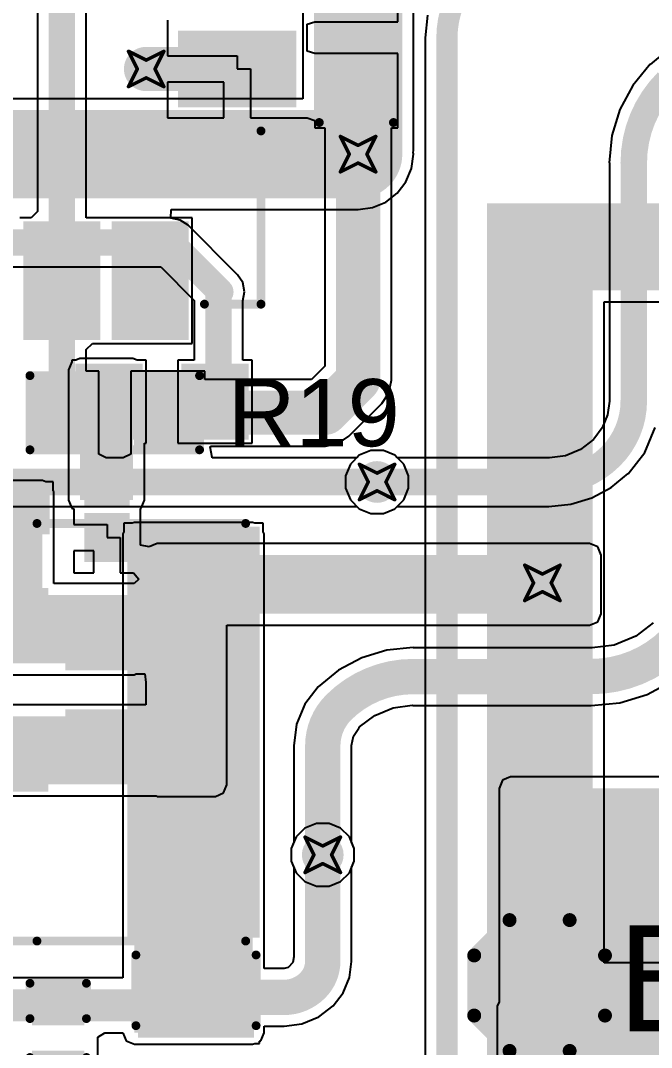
# Model space of a CAD drawing. Header units: millimetres. Extents: x -2 to 282, y -53 to 22.
# Drawn here: x 20.5 to 29.57, y -39.13 to -24.37 of the extents above; entities that cross this region are included whole.
import ezdxf

# ---------------------------------------------------------------- set-up
doc = ezdxf.new("R2010")
doc.units = ezdxf.units.MM
for name, color, linetype in [('BottomLayer', 5, 'Continuous'), ('BottomPaste', 16, 'Continuous'), ('BottomSolder', 6, 'Continuous'), ('DrillDrawing', 1, 'Continuous'), ('Mechanical1', 6, 'Continuous'), ('Mechanical2', 216, 'Continuous'), ('TopLayer', 1, 'Continuous'), ('TopOverlay', 2, 'Continuous'), ('TopPaste', 8, 'Continuous'), ('TopSolder', 216, 'Continuous'), ('ViaHoleLayer', 16, 'Continuous')]:
    doc.layers.add(name, color=color, linetype=linetype)
doc.styles.add('Arial', font='', dxfattribs={"height": 0.2})
doc.styles.get('Arial').set_extended_font_data('Arial')

# ---------------------------------------------------------------- blocks, each defined once
blk = doc.blocks.new('MPIT6045_1R0N_LF_22')
at = {"layer": 'TopLayer'}
for points in [[(-3.1, 2.85), (-1.4, 2.85), (-1.4, -2.85), (-3.1, -2.85)], [(1.4, 2.85), (3.1, 2.85), (3.1, -2.85), (1.4, -2.85)]]:
    blk.add_hatch(color=1, dxfattribs=at).paths.add_polyline_path(points)
at = {"layer": 'TopPaste'}
for points in [[(-3.1, 2.85), (-1.4, 2.85), (-1.4, -2.85), (-3.1, -2.85)], [(1.4, 2.85), (3.1, 2.85), (3.1, -2.85), (1.4, -2.85)]]:
    blk.add_hatch(color=8, dxfattribs=at).paths.add_polyline_path(points)
at = {"layer": 'TopSolder'}
for points in [[(-3.202, 2.952), (-1.298, 2.952), (-1.298, -2.952), (-3.202, -2.952)], [(1.298, 2.952), (3.202, 2.952), (3.202, -2.952), (1.298, -2.952)]]:
    blk.add_hatch(color=216, dxfattribs=at).paths.add_polyline_path(points)
at = {"layer": 'TopOverlay', "const_width": 0.127}
for points in [[(0, 3), (-3, 3)], [(3, 3), (0, 3)], [(0, -3), (-3, -3)], [(3, -3), (0, -3)]]:
    blk.add_lwpolyline(points, dxfattribs=at)
at = {"layer": 'TopOverlay', "const_width": 0.0635}
for points in [[(-3.032, 3, 1), (-2.968, 3, 1)], [(-0.032, 3, 1), (0.032, 3, 1)], [(-0.032, 3, 1), (0.032, 3, 1)], [(2.968, 3, 1), (3.032, 3, 1)], [(-3.032, -3, 1), (-2.968, -3, 1)], [(-0.032, -3, 1), (0.032, -3, 1)], [(-0.032, -3, 1), (0.032, -3, 1)], [(2.968, -3, 1), (3.032, -3, 1)]]:
    blk.add_lwpolyline(points, format="xyb", close=True, dxfattribs=at)
blk = doc.blocks.new('38_SMD_M______23')
at = {"layer": 'TopLayer'}
for points in [[(-9.5, -5.91), (-8, -5.91), (-8, -6.81), (-9.5, -6.81)], [(-9.5, -7.18), (-8, -7.18), (-8, -8.08), (-9.5, -8.08)], [(-6.16, -9.63), (-6.16, -8.13), (-5.26, -8.13), (-5.26, -9.63)]]:
    blk.add_hatch(color=1, dxfattribs=at).paths.add_polyline_path(points)
at = {"layer": 'TopPaste'}
for points in [[(-9.5, -5.91), (-8, -5.91), (-8, -6.81), (-9.5, -6.81)], [(-9.5, -7.18), (-8, -7.18), (-8, -8.08), (-9.5, -8.08)], [(-6.16, -9.63), (-6.16, -8.13), (-5.26, -8.13), (-5.26, -9.63)]]:
    blk.add_hatch(color=8, dxfattribs=at).paths.add_polyline_path(points)
at = {"layer": 'TopSolder'}
for points in [[(-9.602, -5.808), (-7.898, -5.808), (-7.898, -6.912), (-9.602, -6.912)], [(-9.602, -7.078), (-7.898, -7.078), (-7.898, -8.182), (-9.602, -8.182)], [(-6.262, -9.732), (-6.262, -8.028), (-5.158, -8.028), (-5.158, -9.732)]]:
    blk.add_hatch(color=216, dxfattribs=at).paths.add_polyline_path(points)
at = {"layer": 'TopOverlay', "const_width": 0.127}
for points in [[(-9.089, -8.409), (-9.089, -9.222)], [(-6.6, -9.222), (-9.089, -9.222)]]:
    blk.add_lwpolyline(points, dxfattribs=at)
at = {"layer": 'TopOverlay', "const_width": 0.0635}
for points in [[(-9.121, -8.409, 1), (-9.057, -8.409, 1)], [(-9.121, -9.222, 1), (-9.057, -9.222, 1)], [(-9.121, -9.222, 1), (-9.057, -9.222, 1)], [(-6.632, -9.222, 1), (-6.568, -9.222, 1)]]:
    blk.add_lwpolyline(points, format="xyb", close=True, dxfattribs=at)
blk = doc.blocks.new('C___0805_26')
at = {"layer": 'TopLayer'}
for points in [[(-1.524, 0.762), (-0.508, 0.762), (-0.508, -0.762), (-1.524, -0.762)], [(0.508, 0.762), (1.524, 0.762), (1.524, -0.762), (0.508, -0.762)]]:
    blk.add_hatch(color=1, dxfattribs=at).paths.add_polyline_path(points)
at = {"layer": 'TopPaste'}
for points in [[(-1.524, 0.762), (-0.508, 0.762), (-0.508, -0.762), (-1.524, -0.762)], [(0.508, 0.762), (1.524, 0.762), (1.524, -0.762), (0.508, -0.762)]]:
    blk.add_hatch(color=8, dxfattribs=at).paths.add_polyline_path(points)
at = {"layer": 'TopSolder'}
for points in [[(-1.594, 0.832), (-0.438, 0.832), (-0.438, -0.832), (-1.594, -0.832)], [(0.438, 0.832), (1.594, 0.832), (1.594, -0.832), (0.438, -0.832)]]:
    blk.add_hatch(color=216, dxfattribs=at).paths.add_polyline_path(points)
at = {"layer": 'TopOverlay', "const_width": 0.127}
for points in [[(-1.626, 0.864), (-0.61, 0.864)], [(-1.626, 0.864), (-1.626, -0.864)], [(0.61, 0.864), (1.626, 0.864)], [(1.626, 0.864), (1.626, -0.864)], [(-1.626, -0.864), (-0.61, -0.864)], [(0.61, -0.864), (1.626, -0.864)]]:
    blk.add_lwpolyline(points, dxfattribs=at)
at = {"layer": 'TopOverlay', "const_width": 0.0635}
for points in [[(-1.657, 0.864, 1), (-1.594, 0.864, 1)], [(-1.657, 0.864, 1), (-1.594, 0.864, 1)], [(-0.641, 0.864, 1), (-0.578, 0.864, 1)], [(0.578, 0.864, 1), (0.641, 0.864, 1)], [(1.594, 0.864, 1), (1.657, 0.864, 1)], [(1.594, 0.864, 1), (1.657, 0.864, 1)], [(-1.657, -0.864, 1), (-1.594, -0.864, 1)], [(-1.657, -0.864, 1), (-1.594, -0.864, 1)], [(-0.641, -0.864, 1), (-0.578, -0.864, 1)], [(0.578, -0.864, 1), (0.641, -0.864, 1)], [(1.594, -0.864, 1), (1.657, -0.864, 1)], [(1.594, -0.864, 1), (1.657, -0.864, 1)]]:
    blk.add_lwpolyline(points, format="xyb", close=True, dxfattribs=at)
blk = doc.blocks.new('R___0603_36')
at = {"layer": 'TopLayer'}
for points in [[(-0.381, 0.445), (-0.381, -0.445), (-1.143, -0.445), (-1.143, 0.445)], [(1.143, 0.445), (1.143, -0.445), (0.381, -0.445), (0.381, 0.445)]]:
    blk.add_hatch(color=1, dxfattribs=at).paths.add_polyline_path(points)
at = {"layer": 'TopPaste'}
for points in [[(-0.381, 0.445), (-0.381, -0.445), (-1.143, -0.445), (-1.143, 0.445)], [(1.143, 0.445), (1.143, -0.445), (0.381, -0.445), (0.381, 0.445)]]:
    blk.add_hatch(color=8, dxfattribs=at).paths.add_polyline_path(points)
at = {"layer": 'TopSolder'}
for points in [[(-0.279, 0.546), (-0.279, -0.546), (-1.245, -0.546), (-1.245, 0.546)], [(1.245, 0.546), (1.245, -0.546), (0.279, -0.546), (0.279, 0.546)]]:
    blk.add_hatch(color=216, dxfattribs=at).paths.add_polyline_path(points)
at = {"layer": 'TopOverlay', "const_width": 0.127}
for points in [[(-1.219, -0.533), (-1.219, 0.533)], [(-1.219, 0.533), (1.219, 0.533)], [(1.219, -0.533), (1.219, 0.533)], [(-1.219, -0.533), (1.219, -0.533)]]:
    blk.add_lwpolyline(points, dxfattribs=at)
at = {"layer": 'TopOverlay', "const_width": 0.0635}
for points in [[(-1.251, 0.533, 1), (-1.187, 0.533, 1)], [(-1.251, 0.533, 1), (-1.187, 0.533, 1)], [(1.187, 0.533, 1), (1.251, 0.533, 1)], [(1.187, 0.533, 1), (1.251, 0.533, 1)], [(-1.251, -0.533, 1), (-1.187, -0.533, 1)], [(-1.251, -0.533, 1), (-1.187, -0.533, 1)], [(1.187, -0.533, 1), (1.251, -0.533, 1)], [(1.187, -0.533, 1), (1.251, -0.533, 1)]]:
    blk.add_lwpolyline(points, format="xyb", close=True, dxfattribs=at)
blk = doc.blocks.new('C___0402_37')
at = {"layer": 'TopLayer'}
for points in [[(-0.699, -0.318), (-0.699, 0.317), (-0.241, 0.317), (-0.241, -0.318)], [(0.241, -0.318), (0.241, 0.317), (0.699, 0.317), (0.699, -0.318)]]:
    blk.add_hatch(color=1, dxfattribs=at).paths.add_polyline_path(points)
at = {"layer": 'TopPaste'}
for points in [[(-0.699, -0.318), (-0.699, 0.317), (-0.241, 0.317), (-0.241, -0.318)], [(0.241, -0.318), (0.241, 0.317), (0.699, 0.317), (0.699, -0.318)]]:
    blk.add_hatch(color=8, dxfattribs=at).paths.add_polyline_path(points)
at = {"layer": 'TopSolder'}
for points in [[(-0.758, -0.378), (-0.758, 0.377), (-0.181, 0.377), (-0.181, -0.378)], [(0.181, -0.378), (0.181, 0.377), (0.758, 0.377), (0.758, -0.378)]]:
    blk.add_hatch(color=216, dxfattribs=at).paths.add_polyline_path(points)
at = {"layer": 'TopOverlay', "const_width": 0.127}
for points in [[(-0.787, 0.406), (-0.787, -0.406)], [(-0.787, 0.406), (-0.279, 0.406)], [(0.279, 0.406), (0.787, 0.406)], [(0.787, 0.406), (0.787, -0.406)], [(-0.787, -0.406), (-0.279, -0.406)], [(0.279, -0.406), (0.787, -0.406)]]:
    blk.add_lwpolyline(points, dxfattribs=at)
at = {"layer": 'TopOverlay', "const_width": 0.0635}
for points in [[(-0.819, 0.406, 1), (-0.756, 0.406, 1)], [(-0.819, 0.406, 1), (-0.756, 0.406, 1)], [(-0.311, 0.406, 1), (-0.248, 0.406, 1)], [(0.248, 0.406, 1), (0.311, 0.406, 1)], [(0.756, 0.406, 1), (0.819, 0.406, 1)], [(0.756, 0.406, 1), (0.819, 0.406, 1)], [(-0.819, -0.406, 1), (-0.756, -0.406, 1)], [(-0.819, -0.406, 1), (-0.756, -0.406, 1)], [(-0.311, -0.406, 1), (-0.248, -0.406, 1)], [(0.248, -0.406, 1), (0.311, -0.406, 1)], [(0.756, -0.406, 1), (0.819, -0.406, 1)], [(0.756, -0.406, 1), (0.819, -0.406, 1)]]:
    blk.add_lwpolyline(points, format="xyb", close=True, dxfattribs=at)
blk = doc.blocks.new('T__________48')
at = {"layer": 'TopLayer'}
blk.add_hatch(color=1, dxfattribs=at).paths.add_polyline_path([(0.381, 0.762), (-0.381, 0.762), (-0.762, 0.381), (-0.762, -0.381), (-0.381, -0.762), (0.381, -0.762), (0.762, -0.381), (0.762, 0.381)])
at = {"layer": 'TopPaste'}
blk.add_hatch(color=8, dxfattribs=at).paths.add_polyline_path([(0.381, 0.762), (-0.381, 0.762), (-0.762, 0.381), (-0.762, -0.381), (-0.381, -0.762), (0.381, -0.762), (0.762, -0.381), (0.762, 0.381)])
at = {"layer": 'TopSolder'}
blk.add_hatch(color=216, dxfattribs=at).paths.add_polyline_path([(0.432, 0.864), (-0.432, 0.864), (-0.864, 0.432), (-0.864, -0.432), (-0.432, -0.864), (0.432, -0.864), (0.864, -0.432), (0.864, 0.432)])
at = {"layer": 'TopOverlay', "const_width": 0.2}
for points in [[(-0.94, 0.432), (-0.432, 0.94)], [(0.432, 0.94), (-0.432, 0.94)], [(0.432, 0.94), (-0.432, 0.94)], [(0.94, 0.432), (0.432, 0.94)], [(-0.94, -0.432), (-0.94, 0.432)], [(0.94, -0.432), (0.94, 0.432)], [(-0.432, -0.94), (-0.94, -0.432)], [(0.432, -0.94), (0.94, -0.432)], [(0.432, -0.94), (-0.432, -0.94)], [(0.432, -0.94), (-0.432, -0.94)]]:
    blk.add_lwpolyline(points, dxfattribs=at)
at = {"layer": 'TopOverlay', "const_width": 0.1}
for points in [[(-0.482, 0.94, 1), (-0.382, 0.94, 1)], [(-0.482, 0.94, 1), (-0.382, 0.94, 1)], [(-0.482, 0.94, 1), (-0.382, 0.94, 1)], [(0.382, 0.94, 1), (0.482, 0.94, 1)], [(0.382, 0.94, 1), (0.482, 0.94, 1)], [(0.382, 0.94, 1), (0.482, 0.94, 1)], [(-0.99, 0.432, 1), (-0.89, 0.432, 1)], [(-0.99, 0.432, 1), (-0.89, 0.432, 1)], [(0.89, 0.432, 1), (0.99, 0.432, 1)], [(0.89, 0.432, 1), (0.99, 0.432, 1)], [(-0.99, -0.432, 1), (-0.89, -0.432, 1)], [(-0.99, -0.432, 1), (-0.89, -0.432, 1)], [(0.89, -0.432, 1), (0.99, -0.432, 1)], [(0.89, -0.432, 1), (0.99, -0.432, 1)], [(-0.482, -0.94, 1), (-0.382, -0.94, 1)], [(-0.482, -0.94, 1), (-0.382, -0.94, 1)], [(-0.482, -0.94, 1), (-0.382, -0.94, 1)], [(0.382, -0.94, 1), (0.482, -0.94, 1)], [(0.382, -0.94, 1), (0.482, -0.94, 1)], [(0.382, -0.94, 1), (0.482, -0.94, 1)]]:
    blk.add_lwpolyline(points, format="xyb", close=True, dxfattribs=at)
blk = doc.blocks.new('R___0603_B_53')
at = {"layer": 'BottomLayer'}
for points in [[(-1.143, -0.4445), (-1.143, 0.4445), (-0.381, 0.4445), (-0.381, -0.4445)], [(0.381, -0.4445), (0.381, 0.4445), (1.143, 0.4445), (1.143, -0.4445)]]:
    blk.add_hatch(color=5, dxfattribs=at).paths.add_polyline_path(points)
at = {"layer": 'BottomPaste'}
for points in [[(-1.143, -0.4445), (-1.143, 0.4445), (-0.381, 0.4445), (-0.381, -0.4445)], [(0.381, -0.4445), (0.381, 0.4445), (1.143, 0.4445), (1.143, -0.4445)]]:
    blk.add_hatch(color=16, dxfattribs=at).paths.add_polyline_path(points)
at = {"layer": 'BottomSolder'}
for points in [[(-1.2446, -0.5461), (-1.2446, 0.5461), (-0.2794, 0.5461), (-0.2794, -0.5461)], [(0.2794, -0.5461), (0.2794, 0.5461), (1.2446, 0.5461), (1.2446, -0.5461)]]:
    blk.add_hatch(color=6, dxfattribs=at).paths.add_polyline_path(points)
blk = doc.blocks.new('SOT_723_B_66')
at = {"layer": 'BottomLayer'}
for points in [[(-0.65, 0.8), (-0.15, 0.8), (-0.15, 0.35), (-0.65, 0.35)], [(0.15, 0.8), (0.65, 0.8), (0.65, 0.35), (0.15, 0.35)], [(-0.25, -0.35), (0.25, -0.35), (0.25, -0.8), (-0.25, -0.8)]]:
    blk.add_hatch(color=5, dxfattribs=at).paths.add_polyline_path(points)
at = {"layer": 'BottomPaste'}
for points in [[(-0.65, 0.8), (-0.15, 0.8), (-0.15, 0.35), (-0.65, 0.35)], [(0.15, 0.8), (0.65, 0.8), (0.65, 0.35), (0.15, 0.35)], [(-0.25, -0.35), (0.25, -0.35), (0.25, -0.8), (-0.25, -0.8)]]:
    blk.add_hatch(color=16, dxfattribs=at).paths.add_polyline_path(points)
at = {"layer": 'BottomSolder'}
for points in [[(-0.752, 0.902), (-0.048, 0.902), (-0.048, 0.248), (-0.752, 0.248)], [(0.048, 0.902), (0.752, 0.902), (0.752, 0.248), (0.048, 0.248)], [(-0.352, -0.248), (0.352, -0.248), (0.352, -0.902), (-0.352, -0.902)]]:
    blk.add_hatch(color=6, dxfattribs=at).paths.add_polyline_path(points)
blk = doc.blocks.new('SOT_23_B_72')
at = {"layer": 'BottomLayer'}
for points in [[(-1.36, 1.46), (-0.54, 1.46), (-0.54, 0.54), (-1.36, 0.54)], [(0.54, 1.46), (1.36, 1.46), (1.36, 0.54), (0.54, 0.54)], [(-0.41, -0.54), (0.41, -0.54), (0.41, -1.46), (-0.41, -1.46)]]:
    blk.add_hatch(color=5, dxfattribs=at).paths.add_polyline_path(points)
at = {"layer": 'BottomPaste'}
for points in [[(-1.36, 1.46), (-0.54, 1.46), (-0.54, 0.54), (-1.36, 0.54)], [(0.54, 1.46), (1.36, 1.46), (1.36, 0.54), (0.54, 0.54)], [(-0.41, -0.54), (0.41, -0.54), (0.41, -1.46), (-0.41, -1.46)]]:
    blk.add_hatch(color=16, dxfattribs=at).paths.add_polyline_path(points)
at = {"layer": 'BottomSolder'}
for points in [[(-1.462, 1.562), (-0.438, 1.562), (-0.438, 0.438), (-1.462, 0.438)], [(0.438, 1.562), (1.462, 1.562), (1.462, 0.438), (0.438, 0.438)], [(-0.512, -0.438), (0.512, -0.438), (0.512, -1.562), (-0.512, -1.562)]]:
    blk.add_hatch(color=6, dxfattribs=at).paths.add_polyline_path(points)
blk = doc.blocks.new('R___0603_B_77')
at = {"layer": 'BottomLayer'}
for points in [[(-1.143, -0.4445), (-1.143, 0.4445), (-0.381, 0.4445), (-0.381, -0.4445)], [(0.381, -0.4445), (0.381, 0.4445), (1.143, 0.4445), (1.143, -0.4445)]]:
    blk.add_hatch(color=5, dxfattribs=at).paths.add_polyline_path(points)
at = {"layer": 'BottomPaste'}
for points in [[(-1.143, -0.4445), (-1.143, 0.4445), (-0.381, 0.4445), (-0.381, -0.4445)], [(0.381, -0.4445), (0.381, 0.4445), (1.143, 0.4445), (1.143, -0.4445)]]:
    blk.add_hatch(color=16, dxfattribs=at).paths.add_polyline_path(points)
at = {"layer": 'BottomSolder'}
for points in [[(-1.2446, -0.5461), (-1.2446, 0.5461), (-0.2794, 0.5461), (-0.2794, -0.5461)], [(0.2794, -0.5461), (0.2794, 0.5461), (1.2446, 0.5461), (1.2446, -0.5461)]]:
    blk.add_hatch(color=6, dxfattribs=at).paths.add_polyline_path(points)
blk = doc.blocks.new('R___0603_80')
at = {"layer": 'TopLayer'}
for points in [[(-0.381, 0.445), (-0.381, -0.445), (-1.143, -0.445), (-1.143, 0.445)], [(1.143, 0.445), (1.143, -0.445), (0.381, -0.445), (0.381, 0.445)]]:
    blk.add_hatch(color=1, dxfattribs=at).paths.add_polyline_path(points)
at = {"layer": 'TopPaste'}
for points in [[(-0.381, 0.445), (-0.381, -0.445), (-1.143, -0.445), (-1.143, 0.445)], [(1.143, 0.445), (1.143, -0.445), (0.381, -0.445), (0.381, 0.445)]]:
    blk.add_hatch(color=8, dxfattribs=at).paths.add_polyline_path(points)
at = {"layer": 'TopSolder'}
for points in [[(-0.279, 0.546), (-0.279, -0.546), (-1.245, -0.546), (-1.245, 0.546)], [(1.245, 0.546), (1.245, -0.546), (0.279, -0.546), (0.279, 0.546)]]:
    blk.add_hatch(color=216, dxfattribs=at).paths.add_polyline_path(points)
at = {"layer": 'TopOverlay', "const_width": 0.127}
for points in [[(-1.219, 0.533), (1.219, 0.533)], [(-1.219, -0.533), (-1.219, 0.533)], [(1.219, -0.533), (1.219, 0.533)], [(-1.219, -0.533), (1.219, -0.533)]]:
    blk.add_lwpolyline(points, dxfattribs=at)
at = {"layer": 'TopOverlay', "const_width": 0.0635}
for points in [[(-1.251, 0.533, 1), (-1.187, 0.533, 1)], [(-1.251, 0.533, 1), (-1.187, 0.533, 1)], [(1.187, 0.533, 1), (1.251, 0.533, 1)], [(1.187, 0.533, 1), (1.251, 0.533, 1)], [(-1.251, -0.533, 1), (-1.187, -0.533, 1)], [(-1.251, -0.533, 1), (-1.187, -0.533, 1)], [(1.187, -0.533, 1), (1.251, -0.533, 1)], [(1.187, -0.533, 1), (1.251, -0.533, 1)]]:
    blk.add_lwpolyline(points, format="xyb", close=True, dxfattribs=at)

msp = doc.modelspace()

# ---------------------------------------------------------------- hatches: boundary and pattern name
at = {"layer": 'BottomLayer'}
h = msp.add_hatch(color=5, dxfattribs=at)
edge = h.paths.add_edge_path()
edge.add_arc((22.303, -25.066), 0.3, 0, 360)
h = msp.add_hatch(color=5, dxfattribs=at)
edge = h.paths.add_edge_path()
edge.add_arc((25.349, -26.29), 0.3, 0, 360)
for points in [[(22.113, -29.389), (21.351, -29.389), (21.351, -31.259), (22.113, -31.259)], [(19.875, -33.607), (20.81, -33.607), (20.81, -31.142), (19.875, -31.142)], [(22.462, -32.894), (28.677, -32.894), (28.677, -32.05), (22.462, -32.05)], [(22.462, -35.352), (23.299, -35.352), (23.299, -32.056), (22.462, -32.056)], [(19.875, -33.607), (22.131, -33.607), (22.131, -32.626), (19.875, -32.626)], [(19.875, -35.346), (23.299, -35.346), (23.299, -34.369), (19.875, -34.369)], [(27.541, -38.181), (35.237, -38.181), (35.237, -35.403), (27.541, -35.403)], [(27.541, -43.13), (31.808, -43.13), (31.808, -35.622), (27.541, -35.622)], [(27.515, -42.339), (31.808, -42.339), (31.808, -38.533), (27.515, -38.533)]]:
    msp.add_hatch(color=5, dxfattribs=at).paths.add_polyline_path(points)
h = msp.add_hatch(color=5, dxfattribs=at)
edge = h.paths.add_edge_path()
edge.add_arc((25.622, -31), 0.3, 0, 360)
h = msp.add_hatch(color=5, dxfattribs=at)
edge = h.paths.add_edge_path()
edge.add_arc((27.998, -32.45), 0.3, 0, 360)
h = msp.add_hatch(color=5, dxfattribs=at)
edge = h.paths.add_edge_path()
edge.add_arc((24.841, -36.357), 0.3, 0, 360)
at = {"layer": 'TopLayer'}
h = msp.add_hatch(color=1, dxfattribs=at)
edge = h.paths.add_edge_path()
edge.add_arc((22.303, -25.066), 0.3, 0, 360)
h = msp.add_hatch(color=1, dxfattribs=at)
edge = h.paths.add_edge_path()
edge.add_arc((25.349, -26.29), 0.3, 0, 360)
for points in [[(27.203, -39.447), (28.72, -39.447), (28.72, -26.997), (27.203, -26.997)], [(27.203, -28.245), (33.583, -28.245), (33.583, -26.997), (27.203, -26.997)], [(22.133, -38.914), (23.833, -38.914), (23.833, -31.746), (22.133, -31.746)], [(27.383, -39.447), (41.765, -39.447), (41.765, -38.076), (27.383, -38.076)], [(19.619, -38.749), (23.781, -38.749), (23.781, -38.292), (19.619, -38.292)]]:
    msp.add_hatch(color=1, dxfattribs=at).paths.add_polyline_path(points)
h = msp.add_hatch(color=1, dxfattribs=at)
edge = h.paths.add_edge_path()
edge.add_arc((25.622, -31), 0.3, 0, 360)
h = msp.add_hatch(color=1, dxfattribs=at)
edge = h.paths.add_edge_path()
edge.add_arc((27.998, -32.45), 0.3, 0, 360)
h = msp.add_hatch(color=1, dxfattribs=at)
edge = h.paths.add_edge_path()
edge.add_arc((24.841, -36.357), 0.3, 0, 360)
at = {"layer": 'ViaHoleLayer'}
h = msp.add_hatch(color=16, dxfattribs=at)
edge = h.paths.add_edge_path()
edge.add_arc((22.303, -25.066), 0.15, 0, 360)
h = msp.add_hatch(color=16, dxfattribs=at)
edge = h.paths.add_edge_path()
edge.add_arc((25.349, -26.29), 0.15, 0, 360)
h = msp.add_hatch(color=16, dxfattribs=at)
edge = h.paths.add_edge_path()
edge.add_arc((25.622, -31), 0.15, 0, 360)
h = msp.add_hatch(color=16, dxfattribs=at)
edge = h.paths.add_edge_path()
edge.add_arc((27.998, -32.45), 0.15, 0, 360)
h = msp.add_hatch(color=16, dxfattribs=at)
edge = h.paths.add_edge_path()
edge.add_arc((24.841, -36.357), 0.15, 0, 360)

# ---------------------------------------------------------------- linework, layer by layer
at = {"layer": 'BottomLayer'}
for p, q in [((24.555, -23.707), (24.555, -25.496)), ((26.143, -26.239), (26.143, -24.035)), ((29.774, -24.813), (29.547, -25)), ((29.545, -24.998), (29.296, -25.301)), ((29.547, -25), (29.545, -24.998)), ((29.296, -25.301), (29.111, -25.647)), ((24.555, -25.496), (20.066, -25.496)), ((29.111, -25.647), (28.998, -26.022)), ((28.998, -26.022), (28.959, -26.413)), ((26.14, -26.265), (26.143, -26.239)), ((26.143, -26.29), (26.14, -26.265)), ((26.116, -26.496), (26.143, -26.29)), ((26.037, -26.687), (26.116, -26.496)), ((28.959, -26.413), (28.962, -26.413)), ((28.962, -26.413), (28.962, -29.835)), ((25.911, -26.852), (26.037, -26.687)), ((25.746, -26.978), (25.911, -26.852)), ((25.555, -27.057), (25.746, -26.978)), ((22.657, -27.209), (22.662, -27.084)), ((22.662, -27.084), (25.349, -27.084)), ((25.349, -27.084), (25.555, -27.057)), ((22.791, -27.236), (22.657, -27.209)), ((22.904, -27.312), (22.791, -27.236)), ((23.59, -27.998), (22.904, -27.312)), ((18.669, -27.909), (22.512, -27.909)), ((22.512, -27.909), (22.993, -28.39)), ((23.615, -28.023), (23.59, -27.998)), ((23.59, -27.998), (23.59, -27.998)), ((23.691, -28.136), (23.615, -28.023)), ((23.718, -28.27), (23.691, -28.136)), ((23.692, -28.398), (23.718, -28.27)), ((22.993, -28.39), (22.993, -29.248)), ((23.692, -29.248), (23.692, -28.398)), ((21.234, -29.272), (21.186, -29.389)), ((21.292, -29.248), (21.234, -29.248)), ((21.234, -29.248), (21.234, -29.272)), ((21.351, -29.224), (21.292, -29.248)), ((22.113, -29.224), (21.351, -29.224)), ((22.172, -29.248), (22.113, -29.224)), ((22.301, -29.248), (22.172, -29.248)), ((22.301, -30.442), (22.301, -29.248)), ((22.993, -29.248), (22.758, -29.248)), ((22.758, -29.248), (22.758, -30.442)), ((23.825, -29.248), (23.692, -29.248)), ((23.825, -30.442), (23.825, -29.248)), ((21.186, -29.389), (21.186, -31.259)), ((28.962, -29.837), (28.936, -30.037)), ((28.962, -29.835), (28.962, -29.837)), ((28.936, -30.037), (28.858, -30.224)), ((28.858, -30.224), (28.736, -30.384)), ((29.469, -30.577), (29.617, -30.219)), ((28.731, -30.39), (28.547, -30.531)), ((28.734, -30.385), (28.731, -30.39)), ((28.736, -30.384), (28.734, -30.385)), ((22.278, -31.259), (22.278, -30.442)), ((22.278, -30.442), (22.301, -30.442)), ((22.758, -30.442), (23.825, -30.442)), ((28.547, -30.531), (28.328, -30.622)), ((25.366, -30.617), (25.239, -30.744)), ((25.532, -30.548), (25.366, -30.617)), ((25.712, -30.548), (25.532, -30.548)), ((25.878, -30.617), (25.712, -30.548)), ((25.912, -30.651), (25.878, -30.617)), ((28.093, -30.651), (25.912, -30.651)), ((28.098, -30.652), (28.093, -30.651)), ((28.328, -30.622), (28.098, -30.652)), ((29.233, -30.884), (29.469, -30.577)), ((25.239, -30.744), (25.17, -30.91)), ((20.81, -30.977), (19.875, -30.977)), ((20.861, -30.998), (20.81, -30.977)), ((25.17, -30.91), (25.17, -31.09)), ((28.986, -31.08), (29.229, -30.88)), ((29.229, -30.88), (29.233, -30.884)), ((20.968, -30.998), (20.861, -30.998)), ((20.968, -31.125), (20.968, -30.998)), ((20.975, -31.142), (20.968, -31.125)), ((25.17, -31.09), (25.239, -31.257)), ((28.708, -31.229), (28.986, -31.08)), ((20.975, -32.461), (20.975, -31.142)), ((21.186, -31.259), (21.235, -31.376)), ((22.23, -31.376), (22.278, -31.259)), ((25.239, -31.257), (25.366, -31.384)), ((28.407, -31.32), (28.708, -31.229)), ((21.235, -31.376), (21.261, -31.387)), ((21.261, -31.387), (21.261, -31.61)), ((22.219, -31.38), (22.23, -31.376)), ((22.219, -31.906), (22.219, -31.38)), ((25.366, -31.384), (25.532, -31.453)), ((25.712, -31.453), (25.878, -31.384)), ((25.878, -31.384), (25.912, -31.35)), ((25.912, -31.35), (28.093, -31.35)), ((28.093, -31.351), (28.407, -31.32)), ((28.093, -31.35), (28.093, -31.351)), ((25.532, -31.453), (25.712, -31.453)), ((21.261, -31.61), (21.74, -31.61)), ((21.74, -31.61), (21.74, -31.8)), ((21.74, -31.8), (21.931, -31.8)), ((21.931, -31.8), (21.931, -32.304)), ((21.55, -31.991), (21.261, -31.991)), ((21.261, -31.991), (21.261, -32.304)), ((21.55, -32.304), (21.55, -31.991)), ((22.345, -31.934), (22.219, -31.906)), ((22.462, -31.885), (22.345, -31.934)), ((28.677, -31.885), (22.462, -31.885)), ((28.793, -31.934), (28.677, -31.885)), ((28.842, -32.05), (28.793, -31.934)), ((28.842, -32.894), (28.842, -32.05)), ((21.261, -32.304), (21.55, -32.304)), ((21.931, -32.304), (22.119, -32.304)), ((22.119, -32.304), (22.196, -32.398)), ((22.131, -32.461), (20.975, -32.461)), ((22.196, -32.398), (22.131, -32.461)), ((28.793, -33.011), (28.842, -32.894)), ((28.677, -33.059), (28.793, -33.011)), ((29.592, -33.023), (29.341, -33.215)), ((23.464, -35.352), (23.464, -33.059)), ((23.464, -33.059), (28.677, -33.059)), ((29.03, -33.344), (28.716, -33.385)), ((29.341, -33.215), (29.03, -33.344)), ((25.763, -33.417), (25.402, -33.527)), ((26.14, -33.38), (25.763, -33.417)), ((26.14, -33.382), (26.14, -33.38)), ((28.697, -33.382), (26.14, -33.382)), ((28.716, -33.385), (28.697, -33.382)), ((25.402, -33.527), (25.068, -33.705)), ((19.875, -33.772), (22.131, -33.772)), ((22.131, -33.772), (22.161, -33.759)), ((22.161, -33.759), (22.284, -33.759)), ((22.284, -33.759), (22.297, -33.881)), ((25.068, -33.705), (24.776, -33.945)), ((22.297, -33.881), (22.297, -34.204)), ((29.505, -34.052), (29.87, -33.857)), ((24.775, -33.945), (24.585, -34.193)), ((24.776, -33.945), (24.775, -33.945)), ((29.109, -34.172), (29.505, -34.052)), ((22.297, -34.204), (19.875, -34.204)), ((24.585, -34.193), (24.465, -34.481)), ((25.854, -34.243), (26.125, -34.208)), ((26.125, -34.208), (26.14, -34.21)), ((26.14, -34.21), (28.697, -34.21)), ((28.697, -34.213), (29.109, -34.172)), ((28.697, -34.21), (28.697, -34.213)), ((25.371, -34.52), (25.588, -34.354)), ((25.588, -34.354), (25.854, -34.243)), ((24.465, -34.481), (24.424, -34.791)), ((25.363, -34.532), (25.371, -34.52)), ((25.254, -34.786), (25.281, -34.65)), ((25.281, -34.65), (25.358, -34.536)), ((25.358, -34.536), (25.363, -34.532)), ((24.424, -34.791), (24.427, -34.791)), ((24.427, -34.791), (24.427, -36.175)), ((25.255, -34.791), (25.254, -34.786)), ((25.255, -36.175), (25.255, -34.791)), ((27.541, -35.238), (27.424, -35.286)), ((32.481, -35.238), (27.541, -35.238)), ((23.416, -35.468), (23.464, -35.352)), ((27.424, -35.286), (27.376, -35.403)), ((27.376, -35.403), (27.376, -35.622)), ((19.875, -35.511), (22.448, -35.511)), ((22.448, -35.511), (22.462, -35.517)), ((22.462, -35.517), (23.299, -35.517)), ((23.299, -35.517), (23.416, -35.468)), ((27.376, -35.622), (27.376, -38.181)), ((24.427, -36.175), (24.389, -36.267)), ((24.389, -36.267), (24.389, -36.447)), ((25.293, -36.267), (25.255, -36.175)), ((25.293, -36.447), (25.293, -36.267)), ((24.389, -36.447), (24.458, -36.614)), ((25.225, -36.614), (25.293, -36.447)), ((24.458, -36.614), (24.585, -36.741)), ((24.585, -36.741), (24.751, -36.81)), ((24.931, -36.81), (25.097, -36.741)), ((25.097, -36.741), (25.225, -36.614)), ((24.751, -36.81), (24.931, -36.81)), ((27.376, -38.181), (27.376, -38.472)), ((27.376, -38.472), (27.35, -38.533)), ((27.35, -38.533), (27.35, -42.339))]:
    msp.add_line(p, q, dxfattribs=at)
for points, const_width in [([(25.349, -26.239), (25.349, -23.706)], 1.27), ([(19.737, -26.29), (25.349, -26.29)], 1.27), ([(29.312, -29.835), (29.312, -26.413)], 0.381), ([(18.669, -27.559), (22.657, -27.559)], 0.381), ([(22.657, -27.559), (23.343, -28.245)], 0.381), ([(23.343, -29.794), (23.343, -28.245)], 0.381), ([(23.343, -28.245), (23.368, -28.27)], 0.381), ([(23.292, -29.845), (23.343, -29.794)], 0.381), ([(25.622, -31), (28.093, -31)], 0.381), ([(26.14, -33.796), (28.697, -33.796)], 0.508), ([(24.841, -36.357), (24.841, -34.791)], 0.508)]:
    msp.add_lwpolyline(points, dxfattribs=dict(at, const_width=const_width))
for points, const_width in [([(29.312, -26.413, -0.198912), (29.794, -25.248)], 0.381), ([(29.312, -29.835, -0.198912), (28.981, -30.632)], 0.381), ([(28.981, -30.632, -0.198912), (28.093, -31)], 0.381), ([(29.896, -33.299, -0.198912), (28.697, -33.796)], 0.508), ([(25.07, -34.239, -0.198912), (26.14, -33.796)], 0.508), ([(24.841, -34.791, -0.198912), (25.07, -34.239)], 0.508)]:
    msp.add_lwpolyline(points, format="xyb", dxfattribs=dict(at, const_width=const_width))
for points, const_width in [([(25.032, -26.239, 1), (25.667, -26.239, 1)], 0.635), ([(25.032, -26.29, 1), (25.667, -26.29, 1)], 0.635), ([(29.216, -26.413, 1), (29.407, -26.413, 1)], 0.191), ([(29.216, -26.413, 1), (29.407, -26.413, 1)], 0.191), ([(22.562, -27.559, 1), (22.752, -27.559, 1)], 0.191), ([(22.562, -27.559, 1), (22.752, -27.559, 1)], 0.191), ([(23.247, -28.245, 1), (23.438, -28.245, 1)], 0.191), ([(23.247, -28.245, 1), (23.438, -28.245, 1)], 0.191), ([(23.247, -28.245, 1), (23.438, -28.245, 1)], 0.191), ([(23.273, -28.27, 1), (23.463, -28.27, 1)], 0.191), ([(23.197, -29.845, 1), (23.387, -29.845, 1)], 0.191), ([(23.247, -29.794, 1), (23.438, -29.794, 1)], 0.191), ([(23.247, -29.794, 1), (23.438, -29.794, 1)], 0.191), ([(29.216, -29.835, 1), (29.407, -29.835, 1)], 0.191), ([(29.216, -29.835, 1), (29.407, -29.835, 1)], 0.191), ([(28.886, -30.632, 1), (29.077, -30.632, 1)], 0.191), ([(28.886, -30.632, 1), (29.077, -30.632, 1)], 0.191), ([(25.527, -31, 1), (25.717, -31, 1)], 0.191), ([(27.998, -31, 1), (28.188, -31, 1)], 0.191), ([(27.998, -31, 1), (28.188, -31, 1)], 0.191), ([(26.013, -33.796, 1), (26.267, -33.796, 1)], 0.254), ([(26.013, -33.796, 1), (26.267, -33.796, 1)], 0.254), ([(28.57, -33.796, 1), (28.824, -33.796, 1)], 0.254), ([(28.57, -33.796, 1), (28.824, -33.796, 1)], 0.254), ([(24.943, -34.239, 1), (25.197, -34.239, 1)], 0.254), ([(24.943, -34.239, 1), (25.197, -34.239, 1)], 0.254), ([(24.714, -34.791, 1), (24.968, -34.791, 1)], 0.254), ([(24.714, -34.791, 1), (24.968, -34.791, 1)], 0.254), ([(24.714, -36.357, 1), (24.968, -36.357, 1)], 0.254)]:
    msp.add_lwpolyline(points, format="xyb", close=True, dxfattribs=dict(at, const_width=const_width))
at = {"layer": 'DrillDrawing', "const_width": 0.0508}
for points in [[(22.049, -24.812), (22.303, -24.939)], [(22.049, -24.812), (22.176, -25.066)], [(22.303, -24.939), (22.557, -24.812)], [(22.43, -25.066), (22.557, -24.812)], [(22.049, -25.32), (22.176, -25.066)], [(22.43, -25.066), (22.557, -25.32)], [(22.049, -25.32), (22.303, -25.193)], [(22.303, -25.193), (22.557, -25.32)], [(25.095, -26.036), (25.349, -26.163)], [(25.095, -26.036), (25.222, -26.29)], [(25.349, -26.163), (25.603, -26.036)], [(25.476, -26.29), (25.603, -26.036)], [(25.095, -26.544), (25.222, -26.29)], [(25.476, -26.29), (25.603, -26.544)], [(25.095, -26.544), (25.349, -26.417)], [(25.349, -26.417), (25.603, -26.544)], [(25.368, -30.746), (25.622, -30.873)], [(25.368, -30.746), (25.495, -31)], [(25.622, -30.873), (25.876, -30.746)], [(25.749, -31), (25.876, -30.746)], [(25.368, -31.254), (25.495, -31)], [(25.749, -31), (25.876, -31.254)], [(25.368, -31.254), (25.622, -31.127)], [(25.622, -31.127), (25.876, -31.254)], [(27.744, -32.196), (27.998, -32.323)], [(27.744, -32.196), (27.871, -32.45)], [(27.998, -32.323), (28.252, -32.196)], [(28.125, -32.45), (28.252, -32.196)], [(27.744, -32.704), (27.871, -32.45)], [(28.125, -32.45), (28.252, -32.704)], [(27.744, -32.704), (27.998, -32.577)], [(27.998, -32.577), (28.252, -32.704)], [(24.587, -36.103), (24.841, -36.23)], [(24.587, -36.103), (24.714, -36.357)], [(24.841, -36.23), (25.095, -36.103)], [(24.968, -36.357), (25.095, -36.103)], [(24.587, -36.611), (24.714, -36.357)], [(24.968, -36.357), (25.095, -36.611)], [(24.587, -36.611), (24.841, -36.484)], [(24.841, -36.484), (25.095, -36.611)]]:
    msp.add_lwpolyline(points, dxfattribs=at)
at = {"layer": 'DrillDrawing', "const_width": 0.0254}
for points in [[(22.036, -24.812, 1), (22.061, -24.812, 1)], [(22.036, -24.812, 1), (22.061, -24.812, 1)], [(22.544, -24.812, 1), (22.569, -24.812, 1)], [(22.544, -24.812, 1), (22.569, -24.812, 1)], [(22.29, -24.939, 1), (22.315, -24.939, 1)], [(22.29, -24.939, 1), (22.315, -24.939, 1)], [(22.163, -25.066, 1), (22.188, -25.066, 1)], [(22.163, -25.066, 1), (22.188, -25.066, 1)], [(22.417, -25.066, 1), (22.442, -25.066, 1)], [(22.417, -25.066, 1), (22.442, -25.066, 1)], [(22.29, -25.193, 1), (22.315, -25.193, 1)], [(22.29, -25.193, 1), (22.315, -25.193, 1)], [(22.036, -25.32, 1), (22.061, -25.32, 1)], [(22.036, -25.32, 1), (22.061, -25.32, 1)], [(22.544, -25.32, 1), (22.569, -25.32, 1)], [(22.544, -25.32, 1), (22.569, -25.32, 1)], [(25.082, -26.036, 1), (25.108, -26.036, 1)], [(25.082, -26.036, 1), (25.108, -26.036, 1)], [(25.59, -26.036, 1), (25.616, -26.036, 1)], [(25.59, -26.036, 1), (25.616, -26.036, 1)], [(25.209, -26.29, 1), (25.235, -26.29, 1)], [(25.209, -26.29, 1), (25.235, -26.29, 1)], [(25.336, -26.163, 1), (25.362, -26.163, 1)], [(25.336, -26.163, 1), (25.362, -26.163, 1)], [(25.463, -26.29, 1), (25.489, -26.29, 1)], [(25.463, -26.29, 1), (25.489, -26.29, 1)], [(25.336, -26.417, 1), (25.362, -26.417, 1)], [(25.336, -26.417, 1), (25.362, -26.417, 1)], [(25.082, -26.544, 1), (25.108, -26.544, 1)], [(25.082, -26.544, 1), (25.108, -26.544, 1)], [(25.59, -26.544, 1), (25.616, -26.544, 1)], [(25.59, -26.544, 1), (25.616, -26.544, 1)], [(25.355, -30.746, 1), (25.381, -30.746, 1)], [(25.355, -30.746, 1), (25.381, -30.746, 1)], [(25.863, -30.746, 1), (25.889, -30.746, 1)], [(25.863, -30.746, 1), (25.889, -30.746, 1)], [(25.482, -31, 1), (25.508, -31, 1)], [(25.482, -31, 1), (25.508, -31, 1)], [(25.609, -30.873, 1), (25.635, -30.873, 1)], [(25.609, -30.873, 1), (25.635, -30.873, 1)], [(25.736, -31, 1), (25.762, -31, 1)], [(25.736, -31, 1), (25.762, -31, 1)], [(25.609, -31.127, 1), (25.635, -31.127, 1)], [(25.609, -31.127, 1), (25.635, -31.127, 1)], [(25.355, -31.254, 1), (25.381, -31.254, 1)], [(25.355, -31.254, 1), (25.381, -31.254, 1)], [(25.863, -31.254, 1), (25.889, -31.254, 1)], [(25.863, -31.254, 1), (25.889, -31.254, 1)], [(27.731, -32.196, 1), (27.757, -32.196, 1)], [(27.731, -32.196, 1), (27.757, -32.196, 1)], [(27.985, -32.323, 1), (28.011, -32.323, 1)], [(27.985, -32.323, 1), (28.011, -32.323, 1)], [(28.239, -32.196, 1), (28.265, -32.196, 1)], [(28.239, -32.196, 1), (28.265, -32.196, 1)], [(27.858, -32.45, 1), (27.884, -32.45, 1)], [(27.858, -32.45, 1), (27.884, -32.45, 1)], [(28.112, -32.45, 1), (28.138, -32.45, 1)], [(28.112, -32.45, 1), (28.138, -32.45, 1)], [(27.985, -32.577, 1), (28.011, -32.577, 1)], [(27.985, -32.577, 1), (28.011, -32.577, 1)], [(27.731, -32.704, 1), (27.757, -32.704, 1)], [(27.731, -32.704, 1), (27.757, -32.704, 1)], [(28.239, -32.704, 1), (28.265, -32.704, 1)], [(28.239, -32.704, 1), (28.265, -32.704, 1)], [(24.574, -36.103, 1), (24.6, -36.103, 1)], [(24.574, -36.103, 1), (24.6, -36.103, 1)], [(25.082, -36.103, 1), (25.108, -36.103, 1)], [(25.082, -36.103, 1), (25.108, -36.103, 1)], [(24.828, -36.23, 1), (24.854, -36.23, 1)], [(24.828, -36.23, 1), (24.854, -36.23, 1)], [(24.701, -36.357, 1), (24.727, -36.357, 1)], [(24.701, -36.357, 1), (24.727, -36.357, 1)], [(24.955, -36.357, 1), (24.981, -36.357, 1)], [(24.955, -36.357, 1), (24.981, -36.357, 1)], [(24.574, -36.611, 1), (24.6, -36.611, 1)], [(24.574, -36.611, 1), (24.6, -36.611, 1)], [(24.828, -36.484, 1), (24.854, -36.484, 1)], [(24.828, -36.484, 1), (24.854, -36.484, 1)], [(25.082, -36.611, 1), (25.108, -36.611, 1)], [(25.082, -36.611, 1), (25.108, -36.611, 1)]]:
    msp.add_lwpolyline(points, format="xyb", close=True, dxfattribs=at)
at = {"layer": 'Mechanical1', "const_width": 0.0127}
msp.add_lwpolyline([(0, 0, -3.218852), (-0.279, -38.414)], format="xyb", dxfattribs=at)
at = {"layer": 'Mechanical2', "const_width": 0.254}
msp.add_lwpolyline([(50.766, 5.478, -1.122171), (-0.294, -38.437)], format="xyb", dxfattribs=at)
at = {"layer": 'TopLayer'}
for p, q in [((20.741, -17.715), (20.741, -27.114)), ((21.44, -27.204), (21.44, -17.715)), ((25.921, -24.387), (25.921, -23.321)), ((26.345, -24.293), (26.314, -24.616)), ((22.607, -24.362), (22.607, -24.875)), ((24.615, -24.423), (24.727, -24.387)), ((24.615, -24.809), (24.615, -24.423)), ((24.727, -24.387), (24.731, -24.387)), ((24.731, -24.387), (25.921, -24.387)), ((26.314, -24.616), (26.315, -24.616)), ((26.315, -24.616), (26.315, -40.438)), ((22.607, -24.875), (23.611, -24.875)), ((23.611, -24.875), (23.611, -25.066)), ((24.727, -24.845), (24.615, -24.809)), ((24.742, -24.845), (24.727, -24.845)), ((25.921, -24.845), (24.742, -24.845)), ((25.921, -25.911), (25.921, -24.845)), ((23.611, -25.066), (23.801, -25.066)), ((23.801, -25.066), (23.801, -25.77)), ((23.42, -25.256), (22.607, -25.256)), ((22.607, -25.256), (22.607, -25.77)), ((23.42, -25.77), (23.42, -25.256)), ((22.607, -25.77), (23.42, -25.77)), ((23.801, -25.77), (24.6, -25.77)), ((24.6, -25.77), (24.615, -25.77)), ((24.615, -25.77), (24.727, -25.806)), ((24.727, -25.806), (24.727, -25.911)), ((24.727, -25.911), (24.87, -25.911)), ((24.87, -25.911), (24.87, -26.29)), ((25.828, -26.29), (25.828, -25.911)), ((25.828, -25.911), (25.921, -25.911)), ((24.87, -26.29), (24.87, -29.336)), ((25.828, -29.535), (25.828, -26.29)), ((20.741, -27.114), (20.651, -27.204)), ((20.651, -27.204), (20.488, -27.204)), ((21.631, -27.204), (21.44, -27.204)), ((21.758, -27.204), (21.631, -27.204)), ((21.82, -27.204), (21.758, -27.204)), ((22.963, -27.204), (21.82, -27.204)), ((22.963, -29.008), (22.963, -27.204)), ((28.885, -37.911), (28.885, -28.41)), ((28.885, -28.41), (33.583, -28.41)), ((21.439, -29.098), (21.529, -29.008)), ((21.529, -29.008), (21.693, -29.008)), ((21.693, -29.008), (21.82, -29.008)), ((21.82, -29.008), (22.963, -29.008)), ((21.439, -29.408), (21.439, -29.098)), ((24.87, -29.336), (24.681, -29.526)), ((21.622, -29.408), (21.439, -29.408)), ((21.622, -30.524), (21.622, -29.408)), ((23.146, -29.408), (22.08, -29.408)), ((22.08, -29.408), (22.08, -30.524)), ((23.146, -29.526), (23.146, -29.408)), ((24.681, -29.526), (23.146, -29.526)), ((25.792, -29.718), (25.828, -29.535)), ((25.688, -29.874), (25.792, -29.718)), ((25.218, -30.344), (25.688, -29.874)), ((25.063, -30.447), (25.218, -30.344)), ((21.622, -30.602), (21.622, -30.524)), ((22.08, -30.524), (22.08, -30.602)), ((23.223, -30.497), (23.236, -30.484)), ((23.25, -30.649), (23.223, -30.497)), ((23.236, -30.484), (24.879, -30.484)), ((24.879, -30.484), (25.063, -30.447)), ((21.729, -30.651), (21.622, -30.602)), ((21.973, -30.651), (21.729, -30.651)), ((22.08, -30.602), (21.973, -30.651)), ((23.253, -30.651), (23.25, -30.649)), ((25.332, -30.651), (23.253, -30.651)), ((25.366, -30.617), (25.332, -30.651)), ((25.532, -30.548), (25.366, -30.617)), ((25.712, -30.548), (25.532, -30.548)), ((25.878, -30.617), (25.712, -30.548)), ((26.006, -30.744), (25.878, -30.617)), ((26.074, -30.91), (26.006, -30.744)), ((26.074, -31.09), (26.074, -30.91)), ((26.006, -31.257), (26.074, -31.09)), ((25.878, -31.384), (26.006, -31.257)), ((17.545, -31.35), (25.332, -31.35)), ((25.332, -31.35), (25.366, -31.384)), ((25.366, -31.384), (25.532, -31.453)), ((25.712, -31.453), (25.878, -31.384)), ((25.532, -31.453), (25.712, -31.453)), ((21.981, -31.716), (21.969, -31.746)), ((22.103, -31.594), (21.981, -31.594)), ((21.981, -31.594), (21.981, -31.716)), ((22.133, -31.581), (22.103, -31.594)), ((23.833, -31.581), (22.133, -31.581)), ((23.864, -31.594), (23.833, -31.581)), ((23.986, -31.594), (23.864, -31.594)), ((23.986, -31.716), (23.986, -31.594)), ((23.998, -31.746), (23.986, -31.716)), ((21.969, -31.746), (21.969, -38.127)), ((23.998, -37.992), (23.998, -31.746)), ((24.585, -35.974), (24.458, -36.101)), ((24.751, -35.905), (24.585, -35.974)), ((24.931, -35.905), (24.751, -35.905)), ((25.097, -35.974), (24.931, -35.905)), ((25.225, -36.101), (25.097, -35.974)), ((24.458, -36.101), (24.389, -36.267)), ((25.293, -36.267), (25.225, -36.101)), ((24.389, -36.267), (24.389, -36.447)), ((25.293, -36.447), (25.293, -36.267)), ((24.389, -36.447), (24.427, -36.539)), ((24.427, -36.539), (24.427, -37.825)), ((25.255, -36.539), (25.293, -36.447)), ((25.255, -37.885), (25.255, -36.539)), ((24.41, -37.905), (24.346, -37.978)), ((24.427, -37.825), (24.41, -37.905)), ((25.224, -38.12), (25.255, -37.888)), ((25.255, -37.888), (25.255, -37.885)), ((38.259, -37.911), (28.885, -37.911)), ((24.284, -37.992), (23.998, -37.992)), ((24.346, -37.978), (24.284, -37.99)), ((24.284, -37.99), (24.284, -37.992)), ((21.969, -38.127), (19.619, -38.127)), ((25.133, -38.34), (25.224, -38.12)), ((24.99, -38.526), (25.133, -38.34)), ((24.783, -38.687), (24.989, -38.529)), ((24.989, -38.528), (24.99, -38.526)), ((24.989, -38.529), (24.989, -38.528)), ((24.284, -38.821), (24.542, -38.787)), ((24.542, -38.787), (24.783, -38.687)), ((21.61, -38.977), (21.71, -38.914)), ((21.71, -38.914), (21.969, -38.914)), ((21.969, -38.914), (21.969, -38.914)), ((21.969, -38.914), (22.017, -39.031)), ((23.95, -39.031), (23.998, -38.914)), ((23.998, -38.914), (23.998, -38.82)), ((23.998, -38.82), (24.284, -38.82)), ((24.284, -38.82), (24.284, -38.821)), ((21.61, -39.27), (21.61, -38.977)), ((22.017, -39.031), (22.133, -39.079)), ((22.133, -39.079), (23.833, -39.079)), ((23.833, -39.079), (23.864, -39.066)), ((23.864, -39.066), (23.934, -39.066)), ((23.934, -39.037), (23.95, -39.031)), ((23.934, -39.066), (23.934, -39.037))]:
    msp.add_line(p, q, dxfattribs=at)
for points, const_width in [([(21.091, -28.106), (21.091, -17.425)], 0.381), ([(26.626, -40.438), (26.626, -24.616)], 0.305), ([(22.301, -25.066), (23.611, -25.066)], 0.635), ([(25.349, -26.29), (25.349, -25.403)], 0.635), ([(25.349, -29.535), (25.349, -26.29)], 0.635), ([(21.09, -28.107), (21.091, -28.106)], 0.381), ([(21.09, -29.976), (21.09, -28.107)], 0.381), ([(24.879, -30.005), (25.349, -29.535)], 0.635), ([(21.089, -29.977), (21.09, -29.976)], 0.381), ([(22.613, -30.005), (24.879, -30.005)], 0.635), ([(17.545, -31), (25.622, -31)], 0.381), ([(24.841, -37.885), (24.841, -36.357)], 0.508), ([(23.019, -38.406), (23.19, -38.235)], 0.508), ([(23.019, -38.406), (24.284, -38.406)], 0.508)]:
    msp.add_lwpolyline(points, dxfattribs=dict(at, const_width=const_width))
for points, const_width in [([(26.626, -24.616, -0.414214), (27.967, -23.275)], 0.305), ([(24.841, -37.885, -0.198912), (24.696, -38.235)], 0.508), ([(24.696, -38.235, -0.198912), (24.284, -38.406)], 0.508)]:
    msp.add_lwpolyline(points, format="xyb", dxfattribs=dict(at, const_width=const_width))
for points, const_width in [([(26.55, -24.616, 1), (26.702, -24.616, 1)], 0.152), ([(26.55, -24.616, 1), (26.702, -24.616, 1)], 0.152), ([(22.142, -25.066, 1), (22.46, -25.066, 1)], 0.318), ([(23.452, -25.066, 1), (23.769, -25.066, 1)], 0.318), ([(25.19, -25.403, 1), (25.508, -25.403, 1)], 0.318), ([(25.19, -26.29, 1), (25.508, -26.29, 1)], 0.318), ([(25.19, -26.29, 1), (25.508, -26.29, 1)], 0.318), ([(20.995, -28.107, 1), (21.185, -28.107, 1)], 0.191), ([(20.995, -28.107, 1), (21.185, -28.107, 1)], 0.191), ([(20.995, -28.106, 1), (21.186, -28.106, 1)], 0.191), ([(20.995, -28.106, 1), (21.186, -28.106, 1)], 0.191), ([(25.19, -29.535, 1), (25.508, -29.535, 1)], 0.318), ([(25.19, -29.535, 1), (25.508, -29.535, 1)], 0.318), ([(20.995, -29.976, 1), (21.185, -29.976, 1)], 0.191), ([(20.995, -29.976, 1), (21.185, -29.976, 1)], 0.191), ([(20.994, -29.977, 1), (21.184, -29.977, 1)], 0.191), ([(22.454, -30.005, 1), (22.772, -30.005, 1)], 0.318), ([(24.721, -30.005, 1), (25.038, -30.005, 1)], 0.318), ([(24.721, -30.005, 1), (25.038, -30.005, 1)], 0.318), ([(25.527, -31, 1), (25.717, -31, 1)], 0.191), ([(24.714, -36.357, 1), (24.968, -36.357, 1)], 0.254), ([(24.714, -37.885, 1), (24.968, -37.885, 1)], 0.254), ([(24.714, -37.885, 1), (24.968, -37.885, 1)], 0.254), ([(23.063, -38.235, 1), (23.317, -38.235, 1)], 0.254), ([(24.569, -38.235, 1), (24.823, -38.235, 1)], 0.254), ([(24.569, -38.235, 1), (24.823, -38.235, 1)], 0.254), ([(22.892, -38.406, 1), (23.146, -38.406, 1)], 0.254), ([(22.892, -38.406, 1), (23.146, -38.406, 1)], 0.254), ([(24.157, -38.406, 1), (24.411, -38.406, 1)], 0.254), ([(24.157, -38.406, 1), (24.411, -38.406, 1)], 0.254)]:
    msp.add_lwpolyline(points, format="xyb", close=True, dxfattribs=dict(at, const_width=const_width))

# ---------------------------------------------------------------- block references
for name, p, rotation in [('38_SMD_M______23', (14.731, -19.356), 90), ('R___0603_36', (25.324, -24.616), 270), ('R___0603_B_53', (22.53, -29.845), 180), ('SOT_723_B_66', (21.165, -31.4), 270), ('MPIT6045_1R0N_LF_22', (20.733, -34.596), 180), ('SOT_23_B_72', (19.335, -33.986), 270), ('R___0603_B_77', (21.687, -33.988), 90), ('T__________48', (27.958, -38.235), 270), ('C___0805_26', (23.019, -39.422), 90), ('C___0402_37', (21.038, -38.99), 90)]:
    msp.add_blockref(name, p, dxfattribs=dict(rotation=rotation))
msp.add_blockref('R___0603_80', (21.851, -30.005))

# ---------------------------------------------------------------- texts
at = {"layer": 'TopOverlay', "style": 'Arial'}
msp.add_text('R19', height=0.9652, dxfattribs=at).set_placement((23.475, -30.487))
msp.add_text('BATT', height=1.524, rotation=360, dxfattribs=at).set_placement((29.076, -38.895))

doc.saveas('drawing.dxf')
